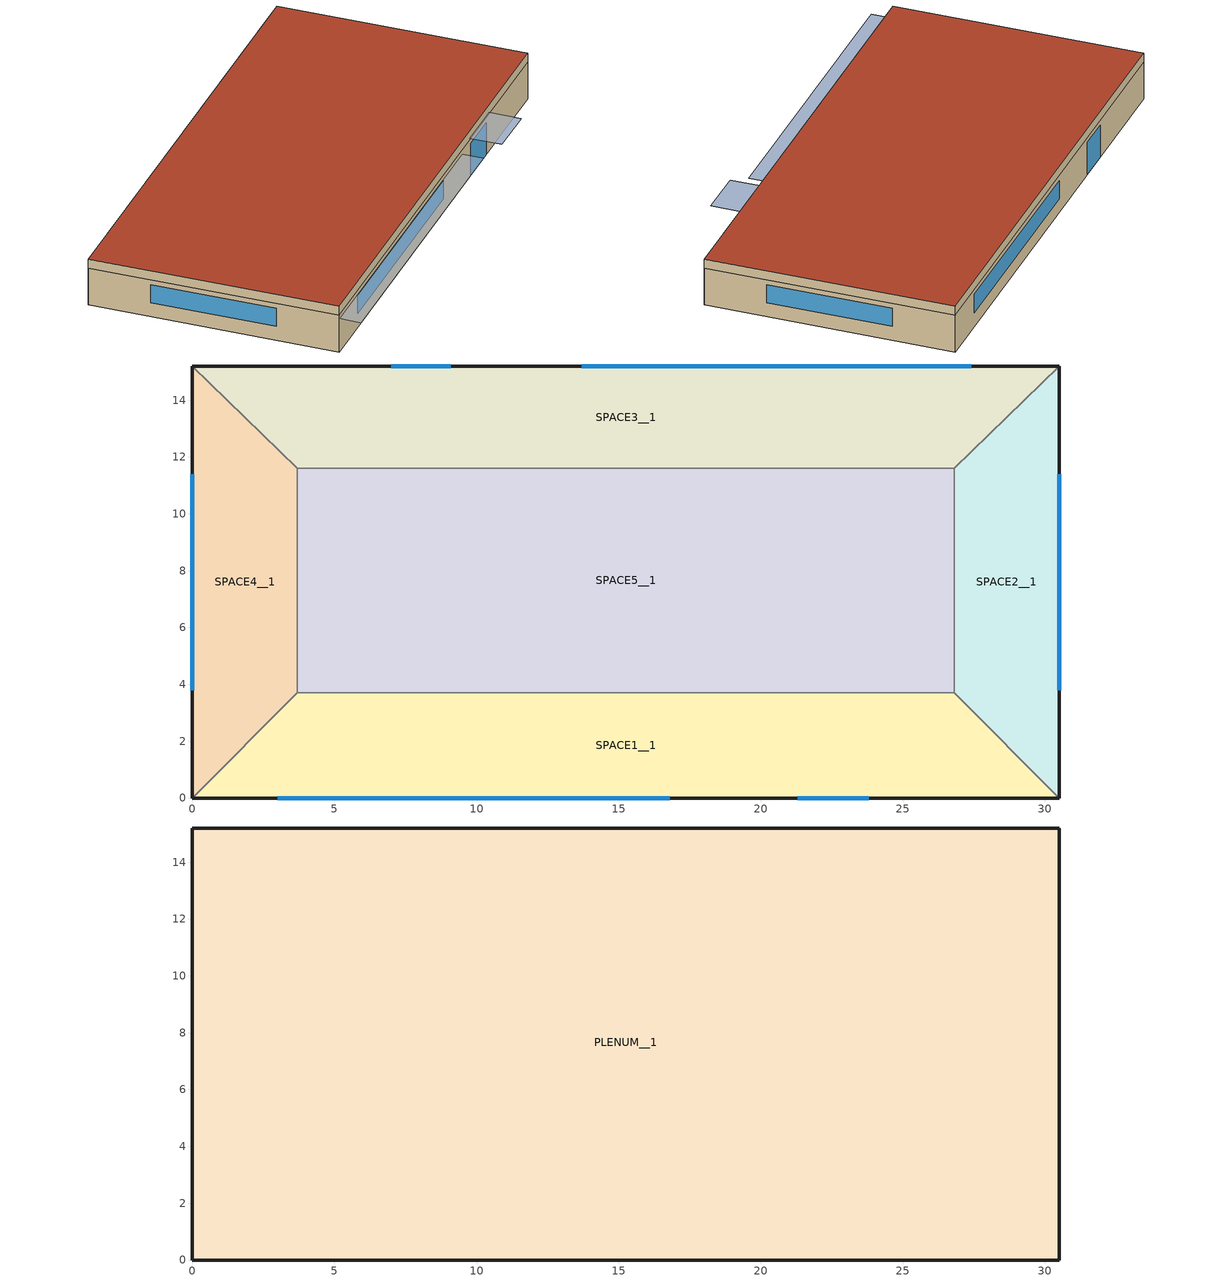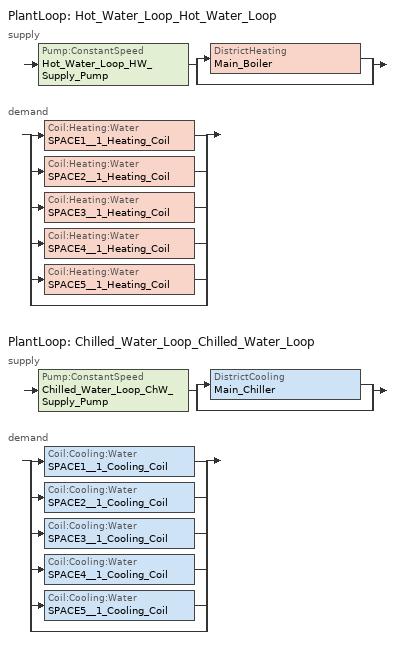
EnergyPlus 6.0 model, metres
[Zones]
SPACE1__1
 floor ground (FLOOR__SLAB__1): 26.8,3.7 30.5,0 0,0 3.7,3.7 z0
 wall outside (WALL__1): 0,0 30.5,0 z0:2.4
 wall to SPACE2__1 (INT__WALL__1): 30.5,0 26.8,3.7 z0:2.4
 wall to SPACE4__1 (INT__WALL__1): 3.7,3.7 0,0 z0:2.4
 wall to SPACE5__1 (INT__WALL__1): 26.8,3.7 3.7,3.7 z0:2.4
 window (Dbl_Clr_3mm/13mm_Air): 3,0 16.8,0 z0.9:2.1
 window (Sgl_Grey_3mm): 21.3,0 23.8,0 z0:2.1
SPACE2__1
 floor ground (FLOOR__SLAB__1): 26.8,11.6 30.5,15.2 30.5,0 26.8,3.7 z0
 wall outside (WALL__1): 30.5,0 30.5,15.2 z0:2.4
 wall to SPACE3__1 (INT__WALL__1): 30.5,15.2 26.8,11.6 z0:2.4
 wall to SPACE5__1 (INT__WALL__1): 26.8,11.6 26.8,3.7 z0:2.4
 window (Dbl_Clr_3mm/13mm_Air): 30.5,3.8 30.5,11.4 z0.9:2.1
SPACE3__1
 floor ground (FLOOR__SLAB__1): 26.8,11.6 3.7,11.6 0,15.2 30.5,15.2 z0
 wall outside (WALL__1): 30.5,15.2 0,15.2 z0:2.4
 wall to SPACE4__1 (INT__WALL__1): 0,15.2 3.7,11.6 z0:2.4
 wall to SPACE5__1 (INT__WALL__1): 3.7,11.6 26.8,11.6 z0:2.4
 window (Dbl_Clr_3mm/13mm_Air): 27.4,15.2 13.7,15.2 z0.9:2.1
 window (Sgl_Grey_3mm): 9.1,15.2 7,15.2 z0:2.1
SPACE4__1
 floor ground (FLOOR__SLAB__1): 3.7,3.7 0,0 0,15.2 3.7,11.6 z0
 wall outside (WALL__1): 0,15.2 0,0 z0:2.4
 wall to SPACE5__1 (INT__WALL__1): 3.7,3.7 3.7,11.6 z0:2.4
 window (Dbl_Clr_3mm/13mm_Air): 0,11.4 0,3.8 z0.9:2.1
SPACE5__1
 floor ground (FLOOR__SLAB__1): 26.8,11.6 26.8,3.7 3.7,3.7 3.7,11.6 z0
PLENUM__1
 floor to SPACE1__1 (CLNG__1): 26.8,3.7 30.5,0 0,0 3.7,3.7 z2.4
 floor to SPACE2__1 (CLNG__1): 26.8,11.6 30.5,15.2 30.5,0 26.8,3.7 z2.4
 floor to SPACE3__1 (CLNG__1): 26.8,11.6 3.7,11.6 0,15.2 30.5,15.2 z2.4
 floor to SPACE4__1 (CLNG__1): 3.7,3.7 0,0 0,15.2 3.7,11.6 z2.4
 floor to SPACE5__1 (CLNG__1): 26.8,11.6 26.8,3.7 3.7,3.7 3.7,11.6 z2.4
 wall outside (WALL__1): 0,0 30.5,0 30.5,15.2 0,15.2 0,0 z2.4:3
 roof outside (ROOF__1): 0,15.2 0,0 30.5,0 30.5,15.2 z3
shading: 0,-1.3 0,0 19.8,0 19.8,-1.3 z2.2; 21,-2 21,0 24.1,0 24.1,-2 z2.6
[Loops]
PlantLoop 'Hot_Water_Loop_Hot_Water_Loop'
 supply: Pump:ConstantSpeed 'Hot_Water_Loop_HW_Supply_Pump' > split
  | DistrictHeating 'Main_Boiler'
  | bypass
 demand: split
  | Coil:Heating:Water 'SPACE1__1_Heating_Coil'
  | Coil:Heating:Water 'SPACE2__1_Heating_Coil'
  | Coil:Heating:Water 'SPACE3__1_Heating_Coil'
  | Coil:Heating:Water 'SPACE4__1_Heating_Coil'
  | Coil:Heating:Water 'SPACE5__1_Heating_Coil'
  | bypass
PlantLoop 'Chilled_Water_Loop_Chilled_Water_Loop'
 supply: Pump:ConstantSpeed 'Chilled_Water_Loop_ChW_Supply_Pump' > split
  | DistrictCooling 'Main_Chiller'
  | bypass
 demand: split
  | Coil:Cooling:Water 'SPACE1__1_Cooling_Coil'
  | Coil:Cooling:Water 'SPACE2__1_Cooling_Coil'
  | Coil:Cooling:Water 'SPACE3__1_Cooling_Coil'
  | Coil:Cooling:Water 'SPACE4__1_Cooling_Coil'
  | Coil:Cooling:Water 'SPACE5__1_Cooling_Coil'
  | bypass
[Building]
Building: 30, City, 0.04, 0.4, FullExterior, 25
[Site:Location]
CHICAGO_IL_USA_TMY2__94846: 41.78, -87.75, -6, 190
[SizingPeriod:DesignDay]
CHICAGO_IL_USA_Annual_Heating_99%_Design_Conditions_DB: -17.3, 0, -17.3, 99063, 4.9, 270, 0, 0, 0, 21, 1, WinterDesignDay, 0, WetBulb
CHICAGO_IL_USA_Annual_Cooling_1%_Design_Conditions_DB/MCWB: 31.5, 10.7, 23, 99063, 5.3, 230, 1, 0, 0, 21, 7, SummerDesignDay, 0, WetBulb
[Site:GroundTemperature:BuildingSurface]
21.5, 21.4, 21.5, 21.5, 22, 22.9, 23, 23.1, 23.1, 22.2, 21.7, 21.6
[Material]
RG01: Rough, 0.0127, 1.442, 881, 1674, 0.9, 0.65, 0.65
BR01: VeryRough, 0.0095, 0.162, 1121, 1464, 0.9, 0.7, 0.7
IN46: VeryRough, 0.0762, 0.023, 24, 1590, 0.9, 0.5, 0.5
WD01: MediumSmooth, 0.0191, 0.115, 513, 1381, 0.9, 0.78, 0.78
PW03: MediumSmooth, 0.0127, 0.115, 545, 1213, 0.9, 0.78, 0.78
IN02: Rough, 0.0901, 0.043, 10, 837, 0.9, 0.75, 0.75
GP01: MediumSmooth, 0.0127, 0.16, 801, 837, 0.9, 0.75, 0.75
GP02: MediumSmooth, 0.0159, 0.16, 801, 837, 0.9, 0.75, 0.75
CC03: MediumRough, 0.1016, 1.31, 2243, 837, 0.9, 0.65, 0.65
[Material:NoMass]
MAT__CLNG__1: Rough, 0.652259, 0.65, 0.65, 0.65
[Material:AirGap]
AL21: 0.157
[WindowMaterial:Glazing]
CLEAR_3MM: SpectralAverage, , 0.003, 0.837, 0.075, 0.075, 0.898, 0.081, 0.081, 0, 0.84, 0.84, 0.9
GREY_3MM: SpectralAverage, , 0.003, 0.626, 0.061, 0.061, 0.611, 0.061, 0.061, 0, 0.84, 0.84, 0.9
[WindowMaterial:Gas]
AIR_13MM: Air, 0.0127
[Construction]
ROOF__1: RG01, BR01, IN46, WD01
WALL__1: WD01, PW03, IN02, GP01
CLNG__1: MAT__CLNG__1
FLOOR__SLAB__1: CC03
INT__WALL__1: GP02, AL21, GP02
Dbl_Clr_3mm/13mm_Air: CLEAR_3MM, AIR_13MM, CLEAR_3MM
Sgl_Grey_3mm: GREY_3MM
[Zone]
PLENUM__1: 0, 0, 0, 0, 1, 1, 0.6096, 283.2
SPACE1__1; SPACE3__1: 0, 0, 0, 0, 1, 1, 2.4384, 239.247
SPACE2__1; SPACE4__1: 0, 0, 0, 0, 1, 1, 2.4384, 103.311
SPACE5__1: 0, 0, 0, 0, 1, 1, 2.4384, 447.683
[People]
SPACE1__1_People_1: SPACE1__1, OCCUPY__1, people, 11, , , 0.3, , ActSchd
SPACE2__1_People_1: SPACE2__1, OCCUPY__1, people, 5, , , 0.3, , ActSchd
SPACE3__1_People_1: SPACE3__1, OCCUPY__1, people, 11, , , 0.3, , ActSchd
SPACE4__1_People_1: SPACE4__1, OCCUPY__1, people, 5, , , 0.3, , ActSchd
SPACE5__1_People_1: SPACE5__1, OCCUPY__1, people, 20, , , 0.3, , ActSchd
[Lights]
SPACE1__1_Lights_1: SPACE1__1, LIGHTS__1, LightingLevel, 1584, , , 0, 0.59, 0.2, 0, GeneralLights
SPACE2__1_Lights_1: SPACE2__1, LIGHTS__1, LightingLevel, 684, , , 0, 0.59, 0.2, 0, GeneralLights
SPACE3__1_Lights_1: SPACE3__1, LIGHTS__1, LightingLevel, 1584, , , 0, 0.59, 0.2, 0, GeneralLights
SPACE4__1_Lights_1: SPACE4__1, LIGHTS__1, LightingLevel, 684, , , 0, 0.59, 0.2, 0, GeneralLights
SPACE5__1_Lights_1: SPACE5__1, LIGHTS__1, LightingLevel, 2964, , , 0, 0.59, 0.2, 0, GeneralLights
[ElectricEquipment]
SPACE1__1_ElecEq_1: SPACE1__1, EQUIP__1, EquipmentLevel, 1056, , , 0, 0.3, 0
SPACE2__1_ElecEq_1: SPACE2__1, EQUIP__1, EquipmentLevel, 456, , , 0, 0.3, 0
SPACE3__1_ElecEq_1: SPACE3__1, EQUIP__1, EquipmentLevel, 1056, , , 0, 0.3, 0
SPACE4__1_ElecEq_1: SPACE4__1, EQUIP__1, EquipmentLevel, 456, , , 0, 0.3, 0
SPACE5__1_ElecEq_1: SPACE5__1, EQUIP__1, EquipmentLevel, 1976, , , 0, 0.3, 0
[ZoneInfiltration:DesignFlowRate]
SPACE1__1_Infil_1: SPACE1__1, INFIL__SCH, flow/zone, 0.0167, , , , 0, 0, 0.2237, 0
SPACE2__1_Infil_1: SPACE2__1, INFIL__SCH, flow/zone, 0.00717, , , , 0, 0, 0.2237, 0
SPACE3__1_Infil_1: SPACE3__1, INFIL__SCH, flow/zone, 0.0167, , , , 0, 0, 0.2237, 0
SPACE4__1_Infil_1: SPACE4__1, INFIL__SCH, flow/zone, 0.00717, , , , 0, 0, 0.2237, 0
SPACE5__1_Infil_1: SPACE5__1, INFIL__SCH, flow/zone, 0.031089, , , , 0, 0, 0.2237, 0
[Sizing:Zone]
SPACE1__1; SPACE2__1; SPACE3__1; SPACE4__1; SPACE5__1: 12.5, 50, 0.008, 0.008, flow/person, 0.00944, 0, 0, , , DesignDay, 0, , , 0, DesignDay, 0, , , 0
[Sizing:Plant]
Hot_Water_Loop_Hot_Water_Loop: Heating, 82, 11
Chilled_Water_Loop_Chilled_Water_Loop: Cooling, 7.22, 6.67
[ZoneControl:Thermostat]
SPACE1__1_Thermostat: SPACE1__1, HVACTemplate__Always_4, ThermostatSetpoint:DualSetpoint, All_Zones_Dual_SP_Control
SPACE2__1_Thermostat: SPACE2__1, HVACTemplate__Always_4, ThermostatSetpoint:DualSetpoint, All_Zones_Dual_SP_Control
SPACE3__1_Thermostat: SPACE3__1, HVACTemplate__Always_4, ThermostatSetpoint:DualSetpoint, All_Zones_Dual_SP_Control
SPACE4__1_Thermostat: SPACE4__1, HVACTemplate__Always_4, ThermostatSetpoint:DualSetpoint, All_Zones_Dual_SP_Control
SPACE5__1_Thermostat: SPACE5__1, HVACTemplate__Always_4, ThermostatSetpoint:DualSetpoint, All_Zones_Dual_SP_Control
[ThermostatSetpoint:DualSetpoint]
All_Zones_Dual_SP_Control: Htg__SetP__Sch, Clg__SetP__Sch
[ZoneHVAC:FourPipeFanCoil]
SPACE1__1_Fan_Coil: FanAvailSched, ConstantFanVariableFlow, autosize, , , autosize, , SPACE1-1 Fan Coil Return, SPACE1-1 Supply Inlet, SPACE1-1 Outside Air Inlet, SPACE1-1 Relief Air Outlet, SPACE1__1_OA_Mixing_Box, SPACE1__1_Supply_Fan, SPACE1__1_Cooling_Coil, autosize, 0, 0.001, SPACE1__1_Heating_Coil, autosize, 0, 0.001, Coil:Cooling:Water
SPACE2__1_Fan_Coil: FanAvailSched, ConstantFanVariableFlow, autosize, , , autosize, , SPACE2-1 Fan Coil Return, SPACE2-1 Supply Inlet, SPACE2-1 Outside Air Inlet, SPACE2-1 Relief Air Outlet, SPACE2__1_OA_Mixing_Box, SPACE2__1_Supply_Fan, SPACE2__1_Cooling_Coil, autosize, 0, 0.001, SPACE2__1_Heating_Coil, autosize, 0, 0.001, Coil:Cooling:Water
SPACE3__1_Fan_Coil: FanAvailSched, ConstantFanVariableFlow, autosize, , , autosize, , SPACE3-1 Fan Coil Return, SPACE3-1 Supply Inlet, SPACE3-1 Outside Air Inlet, SPACE3-1 Relief Air Outlet, SPACE3__1_OA_Mixing_Box, SPACE3__1_Supply_Fan, SPACE3__1_Cooling_Coil, autosize, 0, 0.001, SPACE3__1_Heating_Coil, autosize, 0, 0.001, Coil:Cooling:Water
SPACE4__1_Fan_Coil: FanAvailSched, ConstantFanVariableFlow, autosize, , , autosize, , SPACE4-1 Fan Coil Return, SPACE4-1 Supply Inlet, SPACE4-1 Outside Air Inlet, SPACE4-1 Relief Air Outlet, SPACE4__1_OA_Mixing_Box, SPACE4__1_Supply_Fan, SPACE4__1_Cooling_Coil, autosize, 0, 0.001, SPACE4__1_Heating_Coil, autosize, 0, 0.001, Coil:Cooling:Water
SPACE5__1_Fan_Coil: FanAvailSched, ConstantFanVariableFlow, autosize, , , autosize, , SPACE5-1 Fan Coil Return, SPACE5-1 Supply Inlet, SPACE5-1 Outside Air Inlet, SPACE5-1 Relief Air Outlet, SPACE5__1_OA_Mixing_Box, SPACE5__1_Supply_Fan, SPACE5__1_Cooling_Coil, autosize, 0, 0.001, SPACE5__1_Heating_Coil, autosize, 0, 0.001, Coil:Cooling:Water
[Zone equipment]
SPACE1__1: SPACE1__1_Fan_Coil
SPACE2__1: SPACE2__1_Fan_Coil
SPACE3__1: SPACE3__1_Fan_Coil
SPACE4__1: SPACE4__1_Fan_Coil
SPACE5__1: SPACE5__1_Fan_Coil
[Fan:ConstantVolume]
SPACE1__1_Supply_Fan: FanAvailSched, 0.7, 75, autosize, 0.9, 1, SPACE1-1 Mixed Air Outlet, SPACE1-1 Supply Fan Outlet
SPACE2__1_Supply_Fan: FanAvailSched, 0.7, 75, autosize, 0.9, 1, SPACE2-1 Mixed Air Outlet, SPACE2-1 Supply Fan Outlet
SPACE3__1_Supply_Fan: FanAvailSched, 0.7, 75, autosize, 0.9, 1, SPACE3-1 Mixed Air Outlet, SPACE3-1 Supply Fan Outlet
SPACE4__1_Supply_Fan: FanAvailSched, 0.7, 75, autosize, 0.9, 1, SPACE4-1 Mixed Air Outlet, SPACE4-1 Supply Fan Outlet
SPACE5__1_Supply_Fan: FanAvailSched, 0.7, 75, autosize, 0.9, 1, SPACE5-1 Mixed Air Outlet, SPACE5-1 Supply Fan Outlet
[Coil:Cooling:Water]
SPACE1__1_Cooling_Coil: HVACTemplate__Always_1, autosize, autosize, autosize, autosize, autosize, autosize, autosize, SPACE1-1 Cooling Coil ChW Inlet, SPACE1-1 Cooling Coil ChW Outlet, SPACE1-1 Supply Fan Outlet, SPACE1-1 Cooling Coil Outlet, DetailedAnalysis, CrossFlow
SPACE2__1_Cooling_Coil: HVACTemplate__Always_1, autosize, autosize, autosize, autosize, autosize, autosize, autosize, SPACE2-1 Cooling Coil ChW Inlet, SPACE2-1 Cooling Coil ChW Outlet, SPACE2-1 Supply Fan Outlet, SPACE2-1 Cooling Coil Outlet, DetailedAnalysis, CrossFlow
SPACE3__1_Cooling_Coil: HVACTemplate__Always_1, autosize, autosize, autosize, autosize, autosize, autosize, autosize, SPACE3-1 Cooling Coil ChW Inlet, SPACE3-1 Cooling Coil ChW Outlet, SPACE3-1 Supply Fan Outlet, SPACE3-1 Cooling Coil Outlet, DetailedAnalysis, CrossFlow
SPACE4__1_Cooling_Coil: HVACTemplate__Always_1, autosize, autosize, autosize, autosize, autosize, autosize, autosize, SPACE4-1 Cooling Coil ChW Inlet, SPACE4-1 Cooling Coil ChW Outlet, SPACE4-1 Supply Fan Outlet, SPACE4-1 Cooling Coil Outlet, DetailedAnalysis, CrossFlow
SPACE5__1_Cooling_Coil: HVACTemplate__Always_1, autosize, autosize, autosize, autosize, autosize, autosize, autosize, SPACE5-1 Cooling Coil ChW Inlet, SPACE5-1 Cooling Coil ChW Outlet, SPACE5-1 Supply Fan Outlet, SPACE5-1 Cooling Coil Outlet, DetailedAnalysis, CrossFlow
[Coil:Heating:Water]
SPACE1__1_Heating_Coil: HVACTemplate__Always_1, autosize, autosize, SPACE1-1 Heating Coil HW Inlet, SPACE1-1 Heating Coil HW Outlet, SPACE1-1 Cooling Coil Outlet, SPACE1-1 Supply Inlet, UFactorTimesAreaAndDesignWaterFlowRate, autosize, 82.2, 16.6, 71.1, 32.2, 1
SPACE2__1_Heating_Coil: HVACTemplate__Always_1, autosize, autosize, SPACE2-1 Heating Coil HW Inlet, SPACE2-1 Heating Coil HW Outlet, SPACE2-1 Cooling Coil Outlet, SPACE2-1 Supply Inlet, UFactorTimesAreaAndDesignWaterFlowRate, autosize, 82.2, 16.6, 71.1, 32.2, 1
SPACE3__1_Heating_Coil: HVACTemplate__Always_1, autosize, autosize, SPACE3-1 Heating Coil HW Inlet, SPACE3-1 Heating Coil HW Outlet, SPACE3-1 Cooling Coil Outlet, SPACE3-1 Supply Inlet, UFactorTimesAreaAndDesignWaterFlowRate, autosize, 82.2, 16.6, 71.1, 32.2, 1
SPACE4__1_Heating_Coil: HVACTemplate__Always_1, autosize, autosize, SPACE4-1 Heating Coil HW Inlet, SPACE4-1 Heating Coil HW Outlet, SPACE4-1 Cooling Coil Outlet, SPACE4-1 Supply Inlet, UFactorTimesAreaAndDesignWaterFlowRate, autosize, 82.2, 16.6, 71.1, 32.2, 1
SPACE5__1_Heating_Coil: HVACTemplate__Always_1, autosize, autosize, SPACE5-1 Heating Coil HW Inlet, SPACE5-1 Heating Coil HW Outlet, SPACE5-1 Cooling Coil Outlet, SPACE5-1 Supply Inlet, UFactorTimesAreaAndDesignWaterFlowRate, autosize, 82.2, 16.6, 71.1, 32.2, 1
[OutdoorAir:Mixer]
SPACE1__1_OA_Mixing_Box: SPACE1-1 Mixed Air Outlet, SPACE1-1 Outside Air Inlet, SPACE1-1 Relief Air Outlet, SPACE1-1 Fan Coil Return
SPACE2__1_OA_Mixing_Box: SPACE2-1 Mixed Air Outlet, SPACE2-1 Outside Air Inlet, SPACE2-1 Relief Air Outlet, SPACE2-1 Fan Coil Return
SPACE3__1_OA_Mixing_Box: SPACE3-1 Mixed Air Outlet, SPACE3-1 Outside Air Inlet, SPACE3-1 Relief Air Outlet, SPACE3-1 Fan Coil Return
SPACE4__1_OA_Mixing_Box: SPACE4-1 Mixed Air Outlet, SPACE4-1 Outside Air Inlet, SPACE4-1 Relief Air Outlet, SPACE4-1 Fan Coil Return
SPACE5__1_OA_Mixing_Box: SPACE5-1 Mixed Air Outlet, SPACE5-1 Outside Air Inlet, SPACE5-1 Relief Air Outlet, SPACE5-1 Fan Coil Return
[Pump:ConstantSpeed]
Hot_Water_Loop_HW_Supply_Pump: Hot Water Loop HW Supply Inlet, Hot Water Loop HW Pump Outlet, autosize, 179352, autosize, 0.9, 0, INTERMITTENT
Chilled_Water_Loop_ChW_Supply_Pump: Chilled Water Loop ChW Supply Inlet, Chilled Water Loop ChW Pump Outlet, autosize, 179352, autosize, 0.9, 0, INTERMITTENT
[DistrictCooling]
Main_Chiller: Main Chiller ChW Inlet, Main Chiller ChW Outlet, 1000000000000000
[DistrictHeating]
Main_Boiler: Main Boiler HW Inlet, Main Boiler HW Outlet, 1000000000000000
[PlantLoop]
Hot_Water_Loop_Hot_Water_Loop: Water, Hot_Water_Loop_Operation, Hot Water Loop HW Supply Outlet, 100, 10, autosize, 0, autosize, Hot Water Loop HW Supply Inlet, Hot Water Loop HW Supply Outlet, Hot_Water_Loop_HW_Supply_Side_Branches, Hot_Water_Loop_HW_Supply_Side_Connectors, Hot Water Loop HW Demand Inlet, Hot Water Loop HW Demand Outlet, Hot_Water_Loop_HW_Demand_Side_Branches, Hot_Water_Loop_HW_Demand_Side_Connectors, Sequential, , SingleSetpoint
Chilled_Water_Loop_Chilled_Water_Loop: Water, Chilled_Water_Loop_Chiller_Operation, Chilled Water Loop ChW Supply Outlet, 98, 1, autosize, 0, autosize, Chilled Water Loop ChW Supply Inlet, Chilled Water Loop ChW Supply Outlet, Chilled_Water_Loop_ChW_Supply_Side_Branches, Chilled_Water_Loop_ChW_Supply_Side_Connectors, Chilled Water Loop ChW Demand Inlet, Chilled Water Loop ChW Demand Outlet, Chilled_Water_Loop_ChW_Demand_Side_Branches, Chilled_Water_Loop_ChW_Demand_Side_Connectors, Sequential, , SingleSetpoint, None
[PlantEquipmentList]
Hot_Water_Loop_All_Equipment: DistrictHeating, Main_Boiler
Chilled_Water_Loop_All_Chillers: DistrictCooling, Main_Chiller
[PlantEquipmentOperation:CoolingLoad]
Chilled_Water_Loop_Chiller_Operation_All_Hours: 0, 1000000000000000, Chilled_Water_Loop_All_Chillers
[PlantEquipmentOperation:HeatingLoad]
Hot_Water_Loop_Operation_All_Hours: 0, 1000000000000000, Hot_Water_Loop_All_Equipment
[PlantEquipmentOperationSchemes]
Hot_Water_Loop_Operation: PlantEquipmentOperation:HeatingLoad, Hot_Water_Loop_Operation_All_Hours, HVACTemplate__Always_1
Chilled_Water_Loop_Chiller_Operation: PlantEquipmentOperation:CoolingLoad, Chilled_Water_Loop_Chiller_Operation_All_Hours, HVACTemplate__Always_1
[SetpointManager:OutdoorAirReset]
Hot_Water_Loop_HW_Temp_Manager: Temperature, 82.2, -6.7, 65.6, 10, Hot Water Loop HW Supply Outlet
Chilled_Water_Loop_ChW_Temp_Manager: Temperature, 12.2, 15.6, 6.7, 26.7, Chilled Water Loop ChW Supply Outlet
[Schedule:Compact]
OCCUPY__1: Fraction, Through: 12/31, For: WeekDays SummerDesignDay CustomDay1 CustomDay2, Until: 8:00, 0, Until: 11:00, 1, Until: 12:00, 0.8, Until: 13:00, 0.4, Until: 14:00, 0.8, Until: 18:00, 1, Until: 19:00, 0.5, Until: 21:00, 0.1, Until: 24:00, 0, For: Weekends WinterDesignDay Holiday, Until: 24:00, 0
LIGHTS__1: Fraction, Through: 12/31, For: WeekDays SummerDesignDay CustomDay1 CustomDay2, Until: 8:00, 0.05, Until: 9:00, 0.9, Until: 10:00, 0.95, Until: 11:00, 1, Until: 12:00, 0.95, Until: 13:00, 0.8, Until: 14:00, 0.9, Until: 18:00, 1, Until: 19:00, 0.6, Until: 21:00, 0.4, Until: 24:00, 0.05, For: Weekends WinterDesignDay Holiday, Until: 24:00, 0.05
EQUIP__1: Fraction, Through: 12/31, For: WeekDays SummerDesignDay CustomDay1 CustomDay2, Until: 8:00, 0.02, Until: 9:00, 0.4, Until: 14:00, 0.9, Until: 15:00, 0.8, Until: 16:00, 0.7, Until: 18:00, 0.5, Until: 21:00, 0.3, Until: 24:00, 0.02, For: Weekends WinterDesignDay Holiday, Until: 24:00, 0.02
INFIL__SCH: Fraction, Through: 12/31, For: WeekDays CustomDay1 CustomDay2, Until: 7:00, 1, Until: 21:00, 0, Until: 24:00, 1, For: Weekends Holiday, Until: 24:00, 1, For: SummerDesignDay, Until: 24:00, 1, For: WinterDesignDay, Until: 24:00, 1
ActSchd: Any_Number, Through: 12/31, For: AllDays, Until: 24:00, 117.24
Htg__SetP__Sch: Temperature, Through: 12/31, For: WeekDays CustomDay1 CustomDay2, Until: 6:00, 13, Until: 7:00, 18, Until: 21:00, 23, Until: 24:00, 13, For: WeekEnds Holiday, Until: 24:00, 13, For: SummerDesignDay, Until: 24:00, 13, For: WinterDesignDay, Until: 24:00, 23
Clg__SetP__Sch: Temperature, Through: 12/31, For: WeekDays CustomDay1 CustomDay2, Until: 7:00, 32, Until: 21:00, 24, Until: 24:00, 32, For: WeekEnds Holiday, Until: 24:00, 32, For: SummerDesignDay, Until: 24:00, 24, For: WinterDesignDay, Until: 24:00, 32
FanAvailSched: Fraction, Through: 12/31, For: WeekDays CustomDay1 CustomDay2, Until: 7:00, 0, Until: 21:00, 1, Until: 24:00, 0, For: Weekends Holiday, Until: 24:00, 0, For: SummerDesignDay, Until: 24:00, 1, For: WinterDesignDay, Until: 24:00, 1
HVACTemplate__Always_1: HVACTemplate_Any_Number, Through: 12/31, For: AllDays, Until: 24:00, 1
HVACTemplate__Always_4: HVACTemplate_Any_Number, Through: 12/31, For: AllDays, Until: 24:00, 4
